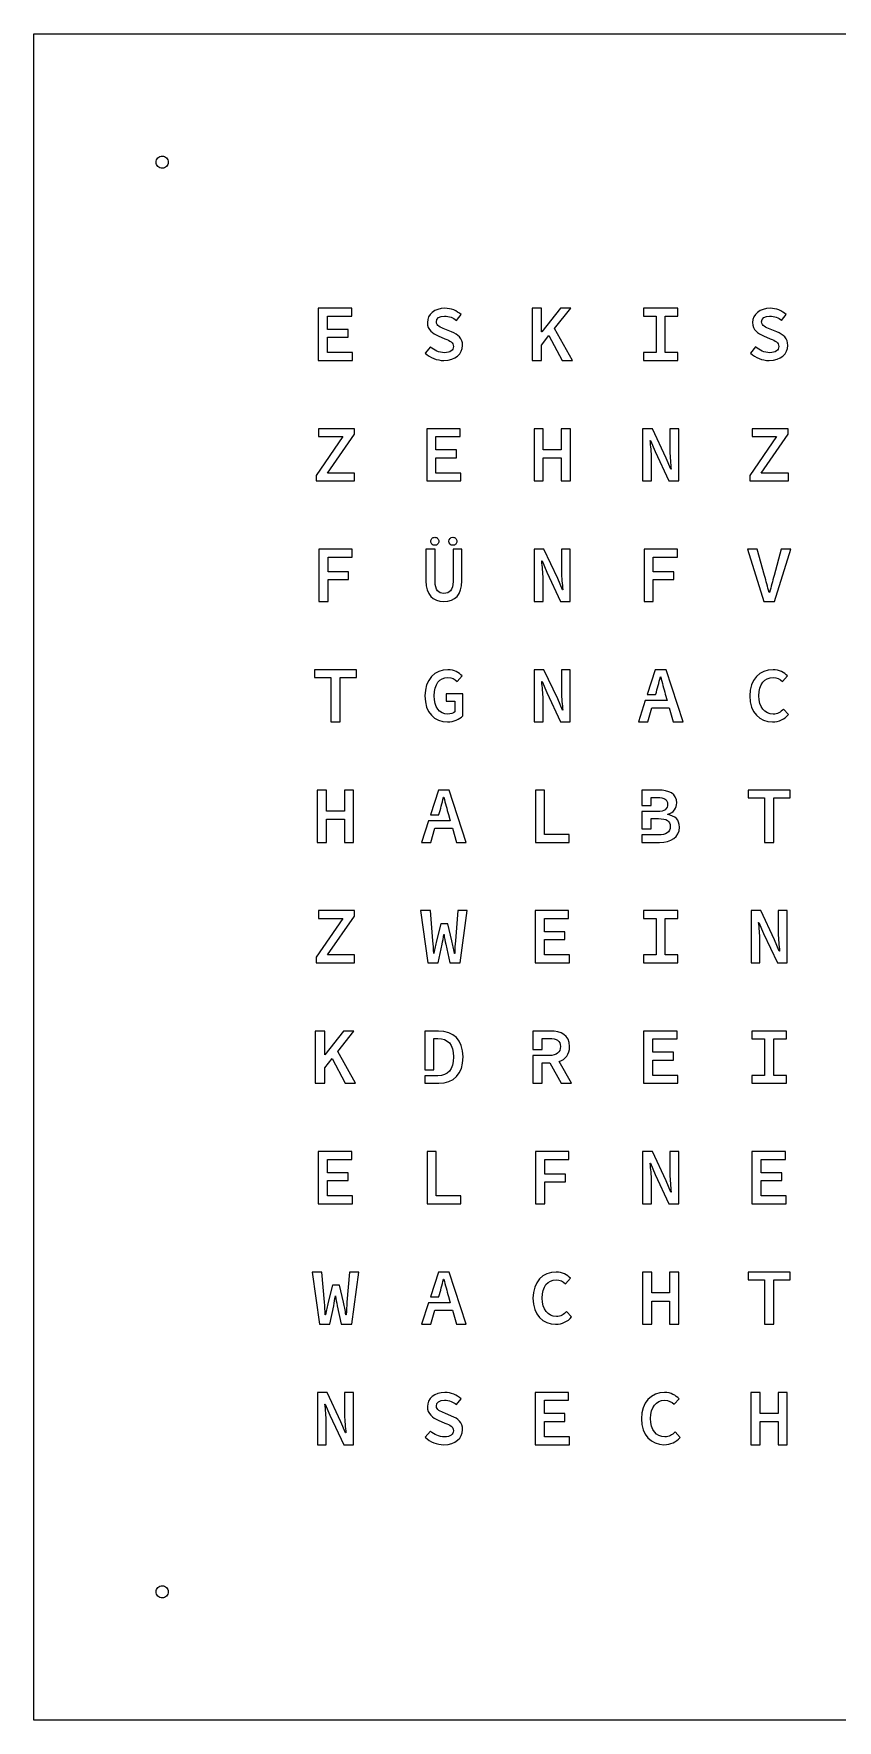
# Model space of a CAD drawing. Extents: x 10 to 430, y 10 to 430.
# Drawn here: x 10 to 210.1, y 10 to 430 of the extents above; entities that cross this region are included whole.
import ezdxf

# ---------------------------------------------------------------- set-up
doc = ezdxf.new("R2010")
doc.units = 0
for name, color, linetype in [('border', 7, 'CONTINUOUS'), ('chars', 7, 'CONTINUOUS'), ('dots_outline', 7, 'CONTINUOUS')]:
    doc.layers.add(name, color=color, linetype=linetype)

msp = doc.modelspace()

# ---------------------------------------------------------------- linework, layer by layer
at = {"layer": 'border', "color": 7}
msp.add_lwpolyline([(10, 430), (430, 430), (430, 10), (10, 10)], close=True, dxfattribs=at)
at = {"layer": 'chars', "color": 7}
for points in [[(80.868534, 348.632361), (89.396057, 348.632361), (89.396057, 350.580373), (83.174344, 350.580373), (83.174344, 354.416765), (88.282907, 354.416765), (88.282907, 356.364777), (83.174344, 356.364777), (83.174344, 359.684349), (89.19728, 359.684349), (89.19728, 361.632361), (80.868534, 361.632361)], [(134.113185, 348.632361), (136.458755, 348.632361), (136.458755, 352.468752), (138.307375, 354.814318), (141.587195, 348.632361), (144.151415, 348.632361), (139.718685, 356.583431), (143.733985, 361.632361), (141.149885, 361.632361), (136.518385, 355.728691), (136.458785, 355.728691), (136.458785, 361.632361), (134.113215, 361.632361)], [(161.838725, 348.632361), (170.425875, 348.632361), (170.425875, 350.580373), (167.285205, 350.580373), (167.285205, 359.684349), (170.425875, 359.684349), (170.425875, 361.632361), (161.838725, 361.632361), (161.838725, 359.684349), (164.979395, 359.684349), (164.979395, 350.580373), (161.838725, 350.580373)], [(112.15146, 348.632361)], [(193.15148, 348.632361)], [(80.341776, 318.63235), (89.922816, 318.63235), (89.922816, 320.580363), (83.164406, 320.580363), (89.843305, 330.240913), (89.843305, 331.63235), (80.938106, 331.63235), (80.938106, 329.704216), (87.000798, 329.704216), (80.341776, 320.023788)], [(107.86853, 318.63235), (116.39605, 318.63235), (116.39605, 320.580363), (110.17434, 320.580363), (110.17434, 324.416754), (115.2829, 324.416754), (115.2829, 326.364766), (110.17434, 326.364766), (110.17434, 329.684338), (116.19728, 329.684338), (116.19728, 331.63235), (107.86853, 331.63235)], [(134.60019, 318.63235), (136.906, 318.63235), (136.906, 324.396876), (141.3586, 324.396876), (141.3586, 318.63235), (143.66441, 318.63235), (143.66441, 331.63235), (141.3586, 331.63235), (141.3586, 326.404522), (136.906, 326.404522), (136.906, 331.63235), (134.60019, 331.63235)], [(188.34178, 318.63235), (197.92282, 318.63235), (197.92282, 320.580363), (191.16441, 320.580363), (197.8433, 330.240913), (197.8433, 331.63235), (188.93811, 331.63235), (188.93811, 329.704216), (195.0008, 329.704216), (188.34178, 320.023788)], [(108.881358, 303.598958)], [(113.383243, 303.598958)], [(80.977861, 288.63234), (83.283672, 288.63234), (83.283672, 294.058945), (88.392235, 294.058945), (88.392235, 296.006958), (83.283672, 296.006958), (83.283672, 299.684328), (89.28673, 299.684328), (89.28673, 301.63234), (80.977861, 301.63234)], [(161.97787, 288.63234), (164.28368, 288.63234), (164.28368, 294.058945), (169.39224, 294.058945), (169.39224, 296.006958), (164.28368, 296.006958), (164.28368, 299.684328), (170.28673, 299.684328), (170.28673, 301.63234), (161.97787, 301.63234)], [(112.15181, 288.63234)], [(83.97939, 258.63233), (86.285201, 258.63233), (86.285201, 269.68432), (90.380002, 269.68432), (90.380002, 271.63233), (79.884589, 271.63233), (79.884589, 269.68432), (83.97939, 269.68432)], [(113.014295, 258.63233)], [(193.956785, 258.63233)], [(80.600185, 228.63232), (82.905996, 228.63232), (82.905996, 234.39685), (87.358595, 234.39685), (87.358595, 228.63232), (89.664406, 228.63232), (89.664406, 241.63232), (87.358595, 241.63232), (87.358595, 236.4045), (82.905996, 236.4045), (82.905996, 241.63232), (80.600185, 241.63232)], [(134.93811, 228.63232), (143.32649, 228.63232), (143.32649, 230.58034), (137.22404, 230.58034), (137.22404, 241.63232), (134.93811, 241.63232)], [(191.97939, 228.63232), (194.2852, 228.63232), (194.2852, 239.684308), (198.38001, 239.684308), (198.38001, 241.63232), (187.88459, 241.63232), (187.88459, 239.684308), (191.97939, 239.684308)], [(80.341776, 198.63229), (89.922816, 198.63229), (89.922816, 200.58031), (83.164406, 200.58031), (89.843305, 210.24086), (89.843305, 211.63229), (80.938106, 211.63229), (80.938106, 209.70416), (87.000798, 209.70416), (80.341776, 200.02373)], [(134.868535, 198.63231), (143.396065, 198.63231), (143.396065, 200.58033), (137.174345, 200.58033), (137.174345, 204.41672), (142.282915, 204.41672), (142.282915, 206.36473), (137.174345, 206.36473), (137.174345, 209.6843), (143.197285, 209.6843), (143.197285, 211.63231), (134.868535, 211.63231)], [(161.838725, 198.63231), (170.425875, 198.63231), (170.425875, 200.58033), (167.285205, 200.58033), (167.285205, 209.6843), (170.425875, 209.6843), (170.425875, 211.63231), (161.838725, 211.63231), (161.838725, 209.6843), (164.979395, 209.6843), (164.979395, 200.58033), (161.838725, 200.58033)], [(80.113183, 168.6323), (82.458748, 168.6323), (82.458748, 172.46869), (84.307372, 174.81426), (87.587189, 168.6323), (90.151409, 168.6323), (85.718687, 176.58337), (89.733978, 181.6323), (87.14988, 181.6323), (82.518381, 175.72863), (82.458751, 175.72863), (82.458751, 181.6323), (80.113186, 181.6323)], [(161.868535, 168.6323), (170.396065, 168.6323), (170.396065, 170.58031), (164.174345, 170.58031), (164.174345, 174.4167), (169.282915, 174.4167), (169.282915, 176.36471), (164.174345, 176.36471), (164.174345, 179.68429), (170.197285, 179.68429), (170.197285, 181.6323), (161.868535, 181.6323)], [(188.83872, 168.6323), (197.42588, 168.6323), (197.42588, 170.58031), (194.2852, 170.58031), (194.2852, 179.68429), (197.42588, 179.68429), (197.42588, 181.6323), (188.83872, 181.6323), (188.83872, 179.68429), (191.97939, 179.68429), (191.97939, 170.58031), (188.83872, 170.58031)], [(80.868534, 138.63229), (89.396057, 138.63229), (89.396057, 140.58031), (83.174344, 140.58031), (83.174344, 144.4167), (88.282907, 144.4167), (88.282907, 146.36471), (83.174344, 146.36471), (83.174344, 149.68428), (89.19728, 149.68428), (89.19728, 151.63229), (80.868534, 151.63229)], [(107.9381, 138.63229), (116.32648, 138.63229), (116.32648, 140.58031), (110.22403, 140.58031), (110.22403, 151.63229), (107.9381, 151.63229)], [(134.97787, 138.63229), (137.28368, 138.63229), (137.28368, 144.0589), (142.39224, 144.0589), (142.39224, 146.00691), (137.28368, 146.00691), (137.28368, 149.68428), (143.28673, 149.68428), (143.28673, 151.63229), (134.97787, 151.63229)], [(188.868535, 138.63229), (197.396065, 138.63229), (197.396065, 140.58031), (191.174345, 140.58031), (191.174345, 144.4167), (196.282915, 144.4167), (196.282915, 146.36471), (191.174345, 146.36471), (191.174345, 149.68428), (197.197285, 149.68428), (197.197285, 151.63229), (188.868535, 151.63229)], [(161.60019, 108.63229), (163.906, 108.63229), (163.906, 114.39682), (168.3586, 114.39682), (168.3586, 108.63229), (170.66441, 108.63229), (170.66441, 121.63229), (168.3586, 121.63229), (168.3586, 116.40447), (163.906, 116.40447), (163.906, 121.63229), (161.60019, 121.63229)], [(191.97939, 108.63229), (194.2852, 108.63229), (194.2852, 119.68428), (198.38001, 119.68428), (198.38001, 121.63229), (187.88459, 121.63229), (187.88459, 119.68428), (191.97939, 119.68428)], [(139.956785, 108.63229)], [(134.868535, 78.632287), (143.396065, 78.632287), (143.396065, 80.580307), (137.174345, 80.580307), (137.174345, 84.416697), (142.282915, 84.416697), (142.282915, 86.364707), (137.174345, 86.364707), (137.174345, 89.684277), (143.197285, 89.684277), (143.197285, 91.632287), (134.868535, 91.632287)], [(188.60019, 78.632287), (190.906, 78.632287), (190.906, 84.396817), (195.3586, 84.396817), (195.3586, 78.632287), (197.66441, 78.632287), (197.66441, 91.632287), (195.3586, 91.632287), (195.3586, 86.404467), (190.906, 86.404467), (190.906, 91.632287), (188.60019, 91.632287)], [(112.15146, 78.632287)], [(166.956785, 78.632287)]]:
    msp.add_lwpolyline(points, close=True, dxfattribs=at)
for points in [[(115.25766, 358.622036), (116.4081, 360.040916)], [(196.25767, 358.622036), (197.40811, 360.040916)], [(110.71341, 354.768054), (112.4199, 354.020266)], [(114.06887, 355.74593), (112.4199, 356.45537)], [(191.71342, 354.768054), (193.41991, 354.020266)], [(195.06888, 355.74593), (193.41991, 356.45537)], [(108.77683, 351.987818), (107.473, 350.473069)], [(189.77685, 351.987818), (188.47301, 350.473069)], [(168.73626, 321.554369), (168.67666, 321.554369), (167.50387, 324.337243), (164.06504, 331.63235), (161.63996, 331.63235), (161.63996, 318.63235)], [(163.52834, 328.710332), (163.58794, 328.710332), (164.76072, 325.947335), (168.19956, 318.63235), (170.62464, 318.63235), (170.62464, 331.63235), (168.41822, 331.63235), (168.41822, 325.98709)], [(161.63996, 318.63235), (163.84638, 318.63235), (163.84638, 324.317366)], [(109.94611, 293.570778), (109.94611, 301.63234), (107.68184, 301.63234), (107.68184, 293.746454)], [(116.58274, 293.746454), (116.58274, 301.63234), (114.41608, 301.63234), (114.41608, 293.570778)], [(141.73626, 291.554358), (141.67666, 291.554358), (140.50387, 294.337233), (137.06504, 301.63234), (134.63996, 301.63234), (134.63996, 288.63234)], [(136.52834, 298.710321), (136.58794, 298.710321), (137.76072, 295.947324), (141.19956, 288.63234), (143.62464, 288.63234), (143.62464, 301.63234), (141.41822, 301.63234), (141.41822, 295.98708)], [(191.999275, 295.092584), (190.170535, 301.63234), (187.725575, 301.63234), (191.780615, 288.63234)], [(191.780615, 288.63234), (194.503855, 288.63234), (198.539025, 301.63234), (196.173575, 301.63234), (194.364715, 295.092584)], [(134.63996, 288.63234), (136.84638, 288.63234), (136.84638, 294.317355)], [(193.231685, 290.858639), (193.152185, 290.858639)], [(115.430225, 268.67953), (116.657365, 270.06006)], [(141.73626, 261.55435), (141.67666, 261.55435), (140.50387, 264.33722), (137.06504, 271.63233), (134.63996, 271.63233), (134.63996, 258.63233)], [(136.52834, 268.71031), (136.58794, 268.71031), (137.76072, 265.94732), (141.19956, 258.63233), (143.62464, 258.63233), (143.62464, 271.63233), (141.41822, 271.63233), (141.41822, 265.98707)], [(167.28546, 265.54984), (167.7428, 263.95976), (165.86488, 263.95976), (164.44274, 263.95976), (162.29352, 263.95976), (160.56649, 258.63247), (162.91209, 258.63247), (163.92598, 262.1506), (168.25957, 262.1506), (169.2533, 258.63247), (171.69811, 258.63247), (167.48442, 271.63219), (164.78073, 271.63219)], [(164.78073, 271.63219), (162.77982, 265.45944), (164.87426, 265.45944), (164.90006, 265.54984)], [(166.05296, 269.84312), (166.13256, 269.84312)], [(196.468585, 268.67953), (197.695725, 270.06006)], [(116.849105, 260.1279), (116.849105, 265.65003), (112.669155, 265.65003), (112.669155, 263.82849), (114.835825, 263.82849), (114.835825, 261.12496)], [(134.63996, 258.63233), (136.84638, 258.63233), (136.84638, 264.31735)], [(197.944985, 260.45386), (196.717845, 261.81522)], [(113.28545, 235.54983), (113.74279, 233.95975), (111.86487, 233.95975), (110.44273, 233.95975), (108.29351, 233.95975), (106.56648, 228.63246), (108.91208, 228.63246), (109.92597, 232.15059), (114.25955, 232.15059), (115.25329, 228.63246), (117.6981, 228.63246), (113.48441, 241.63218), (110.78072, 241.63218)], [(110.78072, 241.63218), (108.7798, 235.45943), (110.87425, 235.45943), (110.90005, 235.54983)], [(112.05295, 239.84311), (112.13255, 239.84311)], [(165.50624, 241.63245), (161.47083, 241.63243)], [(161.47083, 241.63243), (161.47083, 237.78512), (163.77663, 237.78512), (163.77663, 239.78345), (165.34708, 239.78345)], [(165.30729, 236.28495), (163.77663, 236.28495), (161.47083, 236.28495), (161.47083, 231.98082), (163.77663, 231.98082), (163.77663, 234.53571), (165.60546, 234.53571)], [(167.87147, 235.52996), (167.87147, 235.60956)], [(165.60546, 230.48066), (163.77663, 230.48066), (161.47083, 230.48066), (161.47083, 228.63219), (165.8442, 228.63219)], [(109.428955, 204.09867), (108.772985, 211.63231), (106.308155, 211.63231), (108.156755, 198.63231)], [(112.589455, 203.24393), (113.603215, 198.63231), (116.207185, 198.63231), (117.956425, 211.63231), (115.630735, 211.63231), (114.994645, 204.09867)], [(195.73626, 201.55433), (195.67666, 201.55433), (194.50388, 204.33721), (191.06504, 211.63231), (188.63996, 211.63231), (188.63997, 198.63231)], [(190.52835, 208.7103), (190.58795, 208.7103), (191.76073, 205.9473), (195.19957, 198.63231), (197.62464, 198.63231), (197.62464, 211.63231), (195.41822, 211.63231), (195.41822, 205.98705)], [(114.120045, 204.09867), (113.106285, 208.31274), (111.376925, 208.31274), (110.303525, 204.09867)], [(108.156755, 198.63231), (110.720975, 198.63231), (111.714865, 203.24393)], [(112.112415, 205.66901), (112.172015, 205.66901)], [(188.63997, 198.63231), (190.8464, 198.63231), (190.8464, 204.31733)], [(109.667445, 200.97788), (109.607845, 200.97788)], [(114.835625, 200.97788), (114.756125, 200.97788)], [(107.36178, 181.63242), (107.36178, 172.00097), (109.66758, 172.00097), (109.66758, 179.7638), (110.64116, 179.7638)], [(110.78069, 181.63242), (107.36178, 181.63242)], [(134.31191, 181.63216), (134.31191, 177.04949), (136.61773, 177.04949), (136.61773, 179.78369), (138.40676, 179.78369)], [(138.64552, 181.63216), (134.31191, 181.63216)], [(138.40676, 175.54984), (136.61773, 175.54984), (134.31191, 175.54984), (134.31191, 168.63244), (136.61773, 168.63244), (136.61773, 173.72102), (138.56594, 173.72102), (141.34872, 168.63244), (143.95269, 168.63244), (140.85157, 174.05898)], [(110.64116, 170.5008), (109.66758, 170.5008), (107.36178, 170.5008), (107.36178, 168.63218), (110.90006, 168.63218)], [(168.73626, 141.55431), (168.67666, 141.55431), (167.50387, 144.33719), (164.06504, 151.63229), (161.63996, 151.63229), (161.63996, 138.63229)], [(163.52834, 148.71028), (163.58794, 148.71028), (164.76072, 145.94728), (168.19956, 138.63229), (170.62464, 138.63229), (170.62464, 151.63229), (168.41822, 151.63229), (168.41822, 145.98703)], [(161.63996, 138.63229), (163.84638, 138.63229), (163.84638, 144.31731)], [(82.428933, 114.09865), (81.77297, 121.63229), (79.308138, 121.63229), (81.156762, 108.63229)], [(87.120062, 114.09865), (86.106301, 118.31272), (84.376943, 118.31272), (83.303548, 114.09865)], [(85.589481, 113.24391), (86.603242, 108.63229), (89.207218, 108.63229), (90.956453, 121.63229), (88.630765, 121.63229), (87.99468, 114.09865)], [(113.28545, 115.5498), (113.74279, 113.95972), (111.86487, 113.95972), (110.44273, 113.95972), (108.29351, 113.95972), (106.56648, 108.63243), (108.91208, 108.63243), (109.92597, 112.15056), (114.25955, 112.15056), (115.25329, 108.63243), (117.6981, 108.63243), (113.48441, 121.63215), (110.78072, 121.63215)], [(110.78072, 121.63215), (108.7798, 115.4594), (110.87425, 115.4594), (110.90005, 115.5498)], [(112.05295, 119.84308), (112.13255, 119.84308)], [(142.468585, 118.67949), (143.695725, 120.06002)], [(85.11242, 115.66899), (85.17205, 115.66899)], [(81.156762, 108.63229), (83.720982, 108.63229), (84.714866, 113.24391)], [(82.667463, 110.97786), (82.607833, 110.97786)], [(87.835658, 110.97786), (87.756148, 110.97786)], [(143.944985, 110.45382), (142.717845, 111.81518)], [(87.73627, 81.554307), (87.67664, 81.554307), (86.503857, 84.337187), (83.065019, 91.632287), (80.639943, 91.632287), (80.639943, 78.632287)], [(82.528322, 88.710277), (82.587952, 88.710277), (83.760735, 85.947277), (87.199573, 78.632287), (89.624649, 78.632287), (89.624649, 91.632287), (87.418227, 91.632287), (87.418227, 85.987027)], [(115.25766, 88.621957), (116.4081, 90.040837)], [(169.468585, 88.679487), (170.695725, 90.060017)], [(80.639943, 78.632287), (82.846365, 78.632287), (82.846365, 84.317307)], [(110.71341, 84.767977), (112.4199, 84.020187)], [(114.06887, 85.745857), (112.4199, 86.455297)], [(108.77683, 81.987737), (107.473, 80.472997)], [(170.944985, 80.453817), (169.717845, 81.815177)]]:
    msp.add_lwpolyline(points, dxfattribs=at)
for points in [[(112.38155, 361.632361), (109.8314, 361.632361), (108.02904, 360.098438), (108.02904, 358.104337)], [(116.4081, 360.040916), (115.3727, 361.018792), (113.91547, 361.632361), (112.38155, 361.632361)], [(193.38157, 361.632361), (190.83142, 361.632361), (189.02906, 360.098438), (189.02906, 358.104337)], [(197.40811, 360.040916), (196.37272, 361.018792), (194.91549, 361.632361), (193.38157, 361.632361)], [(108.02904, 358.104337), (108.02904, 356.263629), (109.3904, 355.285753), (110.71341, 354.768054)], [(110.27241, 358.219382), (110.27241, 359.15891), (111.07772, 359.695783), (112.26651, 359.695783)], [(112.4199, 356.45537), (111.28863, 356.896373), (110.27241, 357.260679), (110.27241, 358.219382)], [(112.26651, 359.695783), (113.53199, 359.695783), (114.414, 359.293128), (115.25766, 358.622036)], [(189.02906, 358.104337), (189.02906, 356.263629), (190.39041, 355.285753), (191.71342, 354.768054)], [(191.27242, 358.219382), (191.27242, 359.15891), (192.07773, 359.695783), (193.26652, 359.695783)], [(193.41991, 356.45537), (192.28864, 356.896373), (191.27242, 357.260679), (191.27242, 358.219382)], [(193.26652, 359.695783), (194.53201, 359.695783), (195.41401, 359.293128), (196.25767, 358.622036)], [(112.4199, 354.020266), (113.66621, 353.502567), (114.52904, 353.195783), (114.52904, 352.083688)], [(116.79158, 352.352125), (116.79158, 354.173659), (115.66031, 355.113187), (114.06887, 355.74593)], [(193.41991, 354.020266), (194.66623, 353.502567), (195.52906, 353.195783), (195.52906, 352.083688)], [(197.79159, 352.352125), (197.79159, 354.173659), (196.66033, 355.113187), (195.06888, 355.74593)], [(107.473, 350.473069), (108.71931, 349.303452), (110.38745, 348.632361), (112.15146, 348.632361)], [(112.28568, 350.568939), (110.96267, 350.568939), (109.71636, 351.14416), (108.77683, 351.987818)], [(112.15146, 348.632361), (115.06592, 348.632361), (116.79158, 350.319676), (116.79158, 352.352125)], [(114.52904, 352.083688), (114.52904, 351.201682), (113.74291, 350.568939), (112.28568, 350.568939)], [(188.47301, 350.473069), (189.71932, 349.303452), (191.38746, 348.632361), (193.15148, 348.632361)], [(193.2857, 350.568939), (191.96269, 350.568939), (190.71637, 351.14416), (189.77685, 351.987818)], [(193.15148, 348.632361), (196.06593, 348.632361), (197.79159, 350.319676), (197.79159, 352.352125)], [(195.52906, 352.083688), (195.52906, 351.201682), (194.74292, 350.568939), (193.2857, 350.568939)], [(163.84638, 324.317366), (163.84638, 325.768436), (163.62773, 327.318895), (163.52834, 328.710332)], [(168.41822, 325.98709), (168.41822, 324.53602), (168.63687, 322.886173), (168.73626, 321.554369)], [(108.881358, 303.598958), (108.881357, 303.864175), (108.986715, 304.11853), (109.174252, 304.306066)], [(109.174252, 302.891849), (108.986715, 303.079386), (108.881357, 303.33374), (108.881358, 303.598958)], [(109.174252, 304.306066), (109.36179, 304.493603), (109.616145, 304.598959), (109.881363, 304.598958)], [(109.881363, 302.598958), (109.616145, 302.598956), (109.36179, 302.704312), (109.174252, 302.891849)], [(109.881363, 304.598958), (110.146581, 304.59896), (110.400937, 304.493605), (110.588476, 304.306068)], [(110.588476, 302.891847), (110.400937, 302.704311), (110.146581, 302.598955), (109.881363, 302.598958)], [(110.588476, 304.306068), (110.776014, 304.118531), (110.881373, 303.864176), (110.881373, 303.598958)], [(110.881373, 303.598958), (110.881373, 303.333739), (110.776014, 303.079384), (110.588476, 302.891847)], [(113.383243, 303.598958), (113.383242, 304.151235), (113.830945, 304.598947), (114.383223, 304.598958)], [(114.383223, 302.598958), (113.830945, 302.598969), (113.383242, 303.046681), (113.383243, 303.598958)], [(114.383223, 304.598958), (114.648439, 304.598958), (114.902793, 304.493601), (115.090329, 304.306065)], [(115.090329, 302.891851), (114.902793, 302.704314), (114.648439, 302.598958), (114.383223, 302.598958)], [(115.090329, 304.306065), (115.277866, 304.118528), (115.383223, 303.864174), (115.383223, 303.598958)], [(115.383223, 303.598958), (115.383223, 303.333741), (115.277866, 303.079387), (115.090329, 302.891851)], [(136.84638, 294.317355), (136.84638, 295.768425), (136.62773, 297.318884), (136.52834, 298.710321)], [(141.41822, 295.98708), (141.41822, 294.536009), (141.63687, 292.886162), (141.73626, 291.554358)], [(193.152185, 290.858639), (192.714875, 292.349465), (192.416705, 293.621636), (191.999275, 295.092584)], [(194.364715, 295.092584), (193.967155, 293.621636), (193.668995, 292.349465), (193.231685, 290.858639)], [(107.68184, 293.746454), (107.68184, 290.25246), (109.36052, 288.63234), (112.15181, 288.63234)], [(112.15181, 290.603811), (110.78545, 290.603811), (109.94611, 291.482189), (109.94611, 293.570778)], [(112.15181, 288.63234), (114.96262, 288.63234), (116.58274, 290.25246), (116.58274, 293.746454)], [(114.41608, 293.570778), (114.41608, 291.482189), (113.5377, 290.603811), (112.15181, 290.603811)], [(113.110165, 271.63233), (109.850575, 271.63233), (107.415475, 269.2164), (107.415475, 265.09398)], [(109.716355, 265.1515), (109.716355, 267.97009), (111.116065, 269.69575), (113.110165, 269.69575)], [(116.657365, 270.06006), (115.909575, 270.84619), (114.778305, 271.63233), (113.110165, 271.63233)], [(113.110165, 269.69575), (114.203085, 269.69575), (114.855005, 269.27392), (115.430225, 268.67953)], [(164.90006, 265.54984), (165.29762, 266.9214), (165.69516, 268.39205), (166.05296, 269.84312)], [(166.13256, 269.84312), (166.49036, 268.39205), (166.90779, 266.9214), (167.28546, 265.54984)], [(194.110175, 271.63233), (190.793065, 271.63233), (188.319615, 269.19723), (188.319615, 265.09398)], [(190.601325, 265.1515), (190.601325, 267.97009), (192.020205, 269.69575), (194.110175, 269.69575)], [(197.695725, 270.06006), (196.909585, 270.88454), (195.663275, 271.63233), (194.110175, 271.63233)], [(194.110175, 269.69575), (195.088055, 269.69575), (195.835845, 269.2931), (196.468585, 268.67953)], [(107.415475, 265.09398), (107.415475, 260.93321), (109.831405, 258.63233), (113.014295, 258.63233)], [(113.148515, 260.56891), (110.924325, 260.56891), (109.716355, 262.29457), (109.716355, 265.1515)], [(136.84638, 264.31735), (136.84638, 265.76842), (136.62773, 267.31888), (136.52834, 268.71031)], [(141.41822, 265.98707), (141.41822, 264.536), (141.63687, 262.88615), (141.73626, 261.55435)], [(188.319615, 265.09398), (188.319615, 260.93321), (190.850595, 258.63233), (193.956785, 258.63233)], [(194.167695, 260.56891), (192.020205, 260.56891), (190.601325, 262.29457), (190.601325, 265.1515)], [(114.835825, 261.12496), (114.471515, 260.76065), (113.819605, 260.56891), (113.148515, 260.56891)], [(193.956785, 258.63233), (195.624925, 258.63233), (196.947935, 259.28425), (197.944985, 260.45386)], [(196.717845, 261.81522), (196.008405, 261.02908), (195.183925, 260.56891), (194.167695, 260.56891)], [(113.014295, 258.63233), (114.624915, 258.63233), (116.043795, 259.3226), (116.849105, 260.1279)], [(110.90005, 235.54983), (111.29761, 236.92139), (111.69515, 238.39204), (112.05295, 239.84311)], [(112.13255, 239.84311), (112.49035, 238.39204), (112.90778, 236.92139), (113.28545, 235.54983)], [(165.34708, 239.78345), (167.03668, 239.78345), (167.85183, 239.34623), (167.85183, 238.15357)], [(170.11784, 238.43213), (170.11784, 240.81745), (168.18973, 241.63245), (165.50624, 241.63245)], [(167.85183, 238.15357), (167.85183, 236.94103), (167.11615, 236.28495), (165.30729, 236.28495)], [(167.87147, 235.60956), (169.40205, 236.00711), (170.11784, 237.19971), (170.11784, 238.43213)], [(170.79377, 232.44901), (170.79377, 234.21812), (169.73997, 235.21191), (167.87147, 235.52996)], [(165.60546, 234.53571), (167.55347, 234.53571), (168.52724, 233.97922), (168.52724, 232.60766)], [(168.52724, 232.60766), (168.52724, 231.13671), (167.51371, 230.48066), (165.60546, 230.48066)], [(165.8442, 228.63219), (168.70658, 228.63219), (170.79378, 229.84503), (170.79377, 232.44901)], [(190.8464, 204.31733), (190.8464, 205.7684), (190.62774, 207.31886), (190.52835, 208.7103)], [(195.41822, 205.98705), (195.41822, 204.53598), (195.63688, 202.88614), (195.73626, 201.55433)], [(109.607845, 200.97788), (109.568145, 202.19042), (109.508445, 203.0054), (109.428955, 204.09867)], [(110.303525, 204.09867), (110.064995, 203.0054), (109.886095, 202.19042), (109.667445, 200.97788)], [(111.714865, 203.24393), (111.893765, 204.05892), (111.993155, 204.8739), (112.112415, 205.66901)], [(112.172015, 205.66901), (112.251515, 204.8739), (112.410555, 204.05892), (112.589455, 203.24393)], [(114.756125, 200.97788), (114.557355, 202.2103), (114.378455, 203.02528), (114.120045, 204.09867)], [(114.994645, 204.09867), (114.915145, 203.02528), (114.895245, 202.2103), (114.835625, 200.97788)], [(116.9028, 175.19199), (116.9028, 179.48556), (114.61708, 181.63242), (110.78069, 181.63242)], [(143.43591, 177.77606), (143.43591, 180.6782), (141.34888, 181.63216), (138.64552, 181.63216)], [(110.64116, 179.7638), (113.12587, 179.7638), (114.53757, 178.37241), (114.53757, 175.19199)], [(138.40676, 179.78369), (140.19574, 179.78369), (141.16991, 179.26689), (141.16991, 177.77606)], [(141.16991, 177.77606), (141.16991, 176.30511), (140.19574, 175.54984), (138.40676, 175.54984)], [(140.85157, 174.05898), (142.40205, 174.59567), (143.43591, 175.80818), (143.43591, 177.77606)], [(114.53757, 175.19199), (114.53757, 171.99168), (113.12587, 170.5008), (110.64116, 170.5008)], [(110.90006, 168.63218), (114.61718, 168.63218), (116.9028, 170.87853), (116.9028, 175.19199)], [(163.84638, 144.31731), (163.84638, 145.76838), (163.62773, 147.31884), (163.52834, 148.71028)], [(168.41822, 145.98703), (168.41822, 144.53596), (168.63687, 142.88612), (168.73626, 141.55431)], [(110.90005, 115.5498), (111.29761, 116.92136), (111.69515, 118.39201), (112.05295, 119.84308)], [(112.13255, 119.84308), (112.49035, 118.39201), (112.90778, 116.92136), (113.28545, 115.5498)], [(140.110175, 121.63229), (136.793065, 121.63229), (134.319615, 119.19718), (134.319615, 115.09394)], [(136.601325, 115.15146), (136.601325, 117.97005), (138.020205, 119.69571), (140.110175, 119.69571)], [(143.695725, 120.06002), (142.909585, 120.8845), (141.663275, 121.63229), (140.110175, 121.63229)], [(140.110175, 119.69571), (141.088055, 119.69571), (141.835845, 119.29305), (142.468585, 118.67949)], [(82.607833, 110.97786), (82.568073, 112.1904), (82.508443, 113.00538), (82.428933, 114.09865)], [(83.303548, 114.09865), (83.065016, 113.00538), (82.886117, 112.1904), (82.667463, 110.97786)], [(84.714866, 113.24391), (84.893765, 114.0589), (84.993154, 114.87388), (85.11242, 115.66899)], [(85.17205, 115.66899), (85.25156, 114.87388), (85.410582, 114.0589), (85.589481, 113.24391)], [(87.756148, 110.97786), (87.557371, 112.21028), (87.378472, 113.02526), (87.120062, 114.09865)], [(87.99468, 114.09865), (87.91517, 113.02526), (87.89529, 112.21028), (87.835658, 110.97786)], [(134.319615, 115.09394), (134.319615, 110.93317), (136.850595, 108.63229), (139.956785, 108.63229)], [(140.167695, 110.56887), (138.020205, 110.56887), (136.601325, 112.29453), (136.601325, 115.15146)], [(139.956785, 108.63229), (141.624925, 108.63229), (142.947935, 109.2842), (143.944985, 110.45382)], [(142.717845, 111.81518), (142.008405, 111.02904), (141.183925, 110.56887), (140.167695, 110.56887)], [(82.846365, 84.317307), (82.846365, 85.768377), (82.62771, 87.318837), (82.528322, 88.710277)], [(112.38155, 91.632287), (109.8314, 91.632287), (108.02904, 90.098357), (108.02904, 88.104257)], [(110.27241, 88.219307), (110.27241, 89.158837), (111.07772, 89.695707), (112.26651, 89.695707)], [(112.4199, 86.455297), (111.28863, 86.896297), (110.27241, 87.260607), (110.27241, 88.219307)], [(112.26651, 89.695707), (113.53199, 89.695707), (114.414, 89.293047), (115.25766, 88.621957)], [(116.4081, 90.040837), (115.3727, 91.018717), (113.91547, 91.632287), (112.38155, 91.632287)], [(167.110175, 91.632287), (163.793065, 91.632287), (161.319615, 89.197177), (161.319615, 85.093937)], [(163.601325, 85.151457), (163.601325, 87.970047), (165.020205, 89.695707), (167.110175, 89.695707)], [(170.695725, 90.060017), (169.909585, 90.884497), (168.663275, 91.632287), (167.110175, 91.632287)], [(167.110175, 89.695707), (168.088055, 89.695707), (168.835845, 89.293047), (169.468585, 88.679487)], [(87.418227, 85.987027), (87.418227, 84.535957), (87.636882, 82.886117), (87.73627, 81.554307)], [(108.02904, 88.104257), (108.02904, 86.263557), (109.3904, 85.285677), (110.71341, 84.767977)], [(112.4199, 84.020187), (113.66621, 83.502487), (114.52904, 83.195707), (114.52904, 82.083607)], [(116.79158, 82.352047), (116.79158, 84.173587), (115.66031, 85.113107), (114.06887, 85.745857)], [(161.319615, 85.093937), (161.319615, 80.933167), (163.850595, 78.632287), (166.956785, 78.632287)], [(167.167695, 80.568867), (165.020205, 80.568867), (163.601325, 82.294527), (163.601325, 85.151457)], [(107.473, 80.472997), (108.71931, 79.303377), (110.38745, 78.632287), (112.15146, 78.632287)], [(112.28568, 80.568867), (110.96267, 80.568867), (109.71636, 81.144087), (108.77683, 81.987737)], [(112.15146, 78.632287), (115.06592, 78.632287), (116.79158, 80.319597), (116.79158, 82.352047)], [(114.52904, 82.083607), (114.52904, 81.201607), (113.74291, 80.568867), (112.28568, 80.568867)], [(166.956785, 78.632287), (168.624925, 78.632287), (169.947935, 79.284197), (170.944985, 80.453817)], [(169.717845, 81.815177), (169.008405, 81.029037), (168.183925, 80.568867), (167.167695, 80.568867)]]:
    msp.add_open_spline(points, degree=3, dxfattribs=at)
at = {"layer": 'dots_outline', "color": 7}
for points in [[(43.5, 398)], [(43.5, 42)]]:
    msp.add_lwpolyline(points, close=True, dxfattribs=at)
for points in [[(40.5, 398), (40.5, 398.397825), (40.658035, 398.779356), (40.93934, 399.06066)], [(40.93934, 399.06066), (41.220644, 399.341965), (41.602175, 399.5), (42, 399.5)], [(42, 399.5), (42.397825, 399.5), (42.779356, 399.341965), (43.06066, 399.06066)], [(43.06066, 399.06066), (43.341965, 398.779356), (43.5, 398.397825), (43.5, 398)], [(40.93934, 396.93934), (40.658035, 397.220644), (40.5, 397.602175), (40.5, 398)], [(42, 396.5), (41.602175, 396.5), (41.220644, 396.658035), (40.93934, 396.93934)], [(43.06066, 396.93934), (42.779356, 396.658035), (42.397825, 396.5), (42, 396.5)], [(43.5, 398), (43.5, 397.602175), (43.341965, 397.220644), (43.06066, 396.93934)], [(40.5, 42), (40.5, 42.397825), (40.658035, 42.779356), (40.93934, 43.06066)], [(40.93934, 40.93934), (40.658035, 41.220644), (40.5, 41.602175), (40.5, 42)], [(40.93934, 43.06066), (41.220644, 43.341965), (41.602175, 43.5), (42, 43.5)], [(42, 43.5), (42.397825, 43.5), (42.779356, 43.341965), (43.06066, 43.06066)], [(43.06066, 43.06066), (43.341965, 42.779356), (43.5, 42.397825), (43.5, 42)], [(43.5, 42), (43.5, 41.602175), (43.341965, 41.220644), (43.06066, 40.93934)], [(42, 40.5), (41.602175, 40.5), (41.220644, 40.658035), (40.93934, 40.93934)], [(43.06066, 40.93934), (42.779356, 40.658035), (42.397825, 40.5), (42, 40.5)]]:
    msp.add_open_spline(points, degree=3, dxfattribs=at)

doc.saveas('drawing.dxf')
